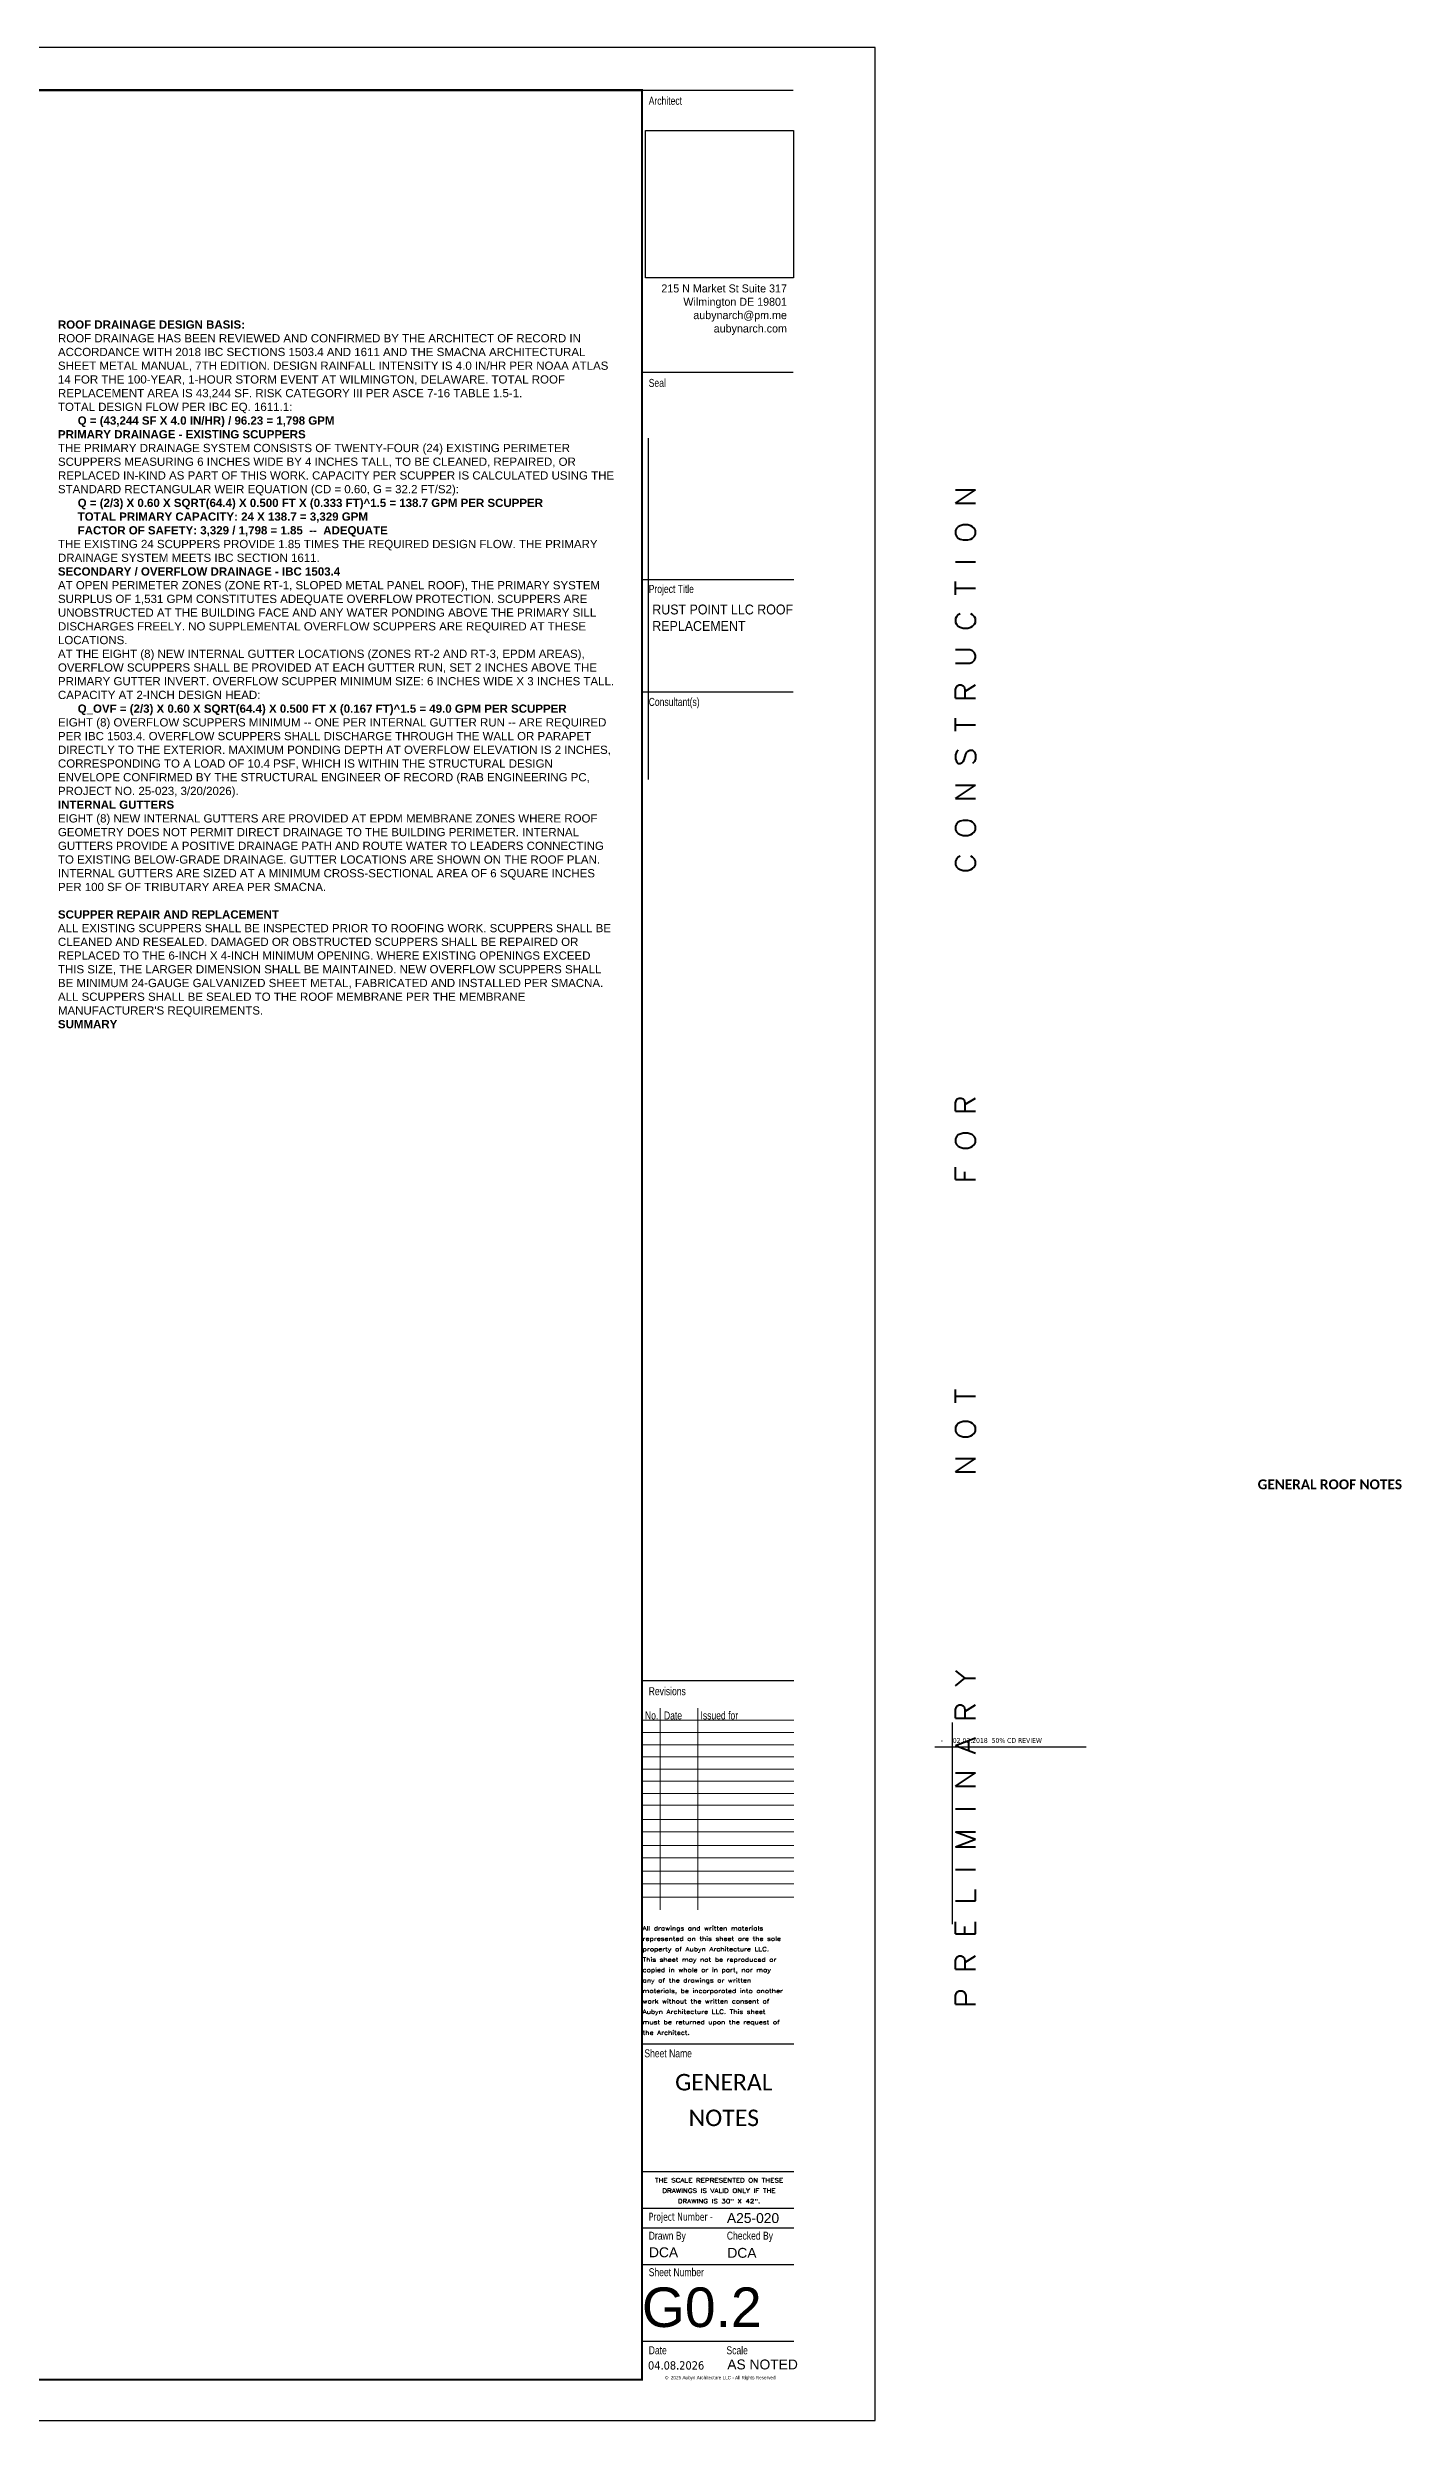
# Paper-space layout 'G0.2' of a CAD drawing. Header units: inches. Extents: x -16 to 112, y -9 to 24.
# Drawn here: x 24.7 to 41.83, y -6.31 to 23.69 of the extents above; entities that cross this region are included whole.
import ezdxf
from ezdxf.enums import TextEntityAlignment as Align

# ---------------------------------------------------------------- set-up
doc = ezdxf.new("R2010")
doc.units = ezdxf.units.IN
doc.layers.get('Defpoints').update_dxf_attribs({"color": 254})
for name, color, linetype, lineweight in [('G-ANNO-TTLB', 8, 'Continuous', 25), ('TITLE-ANNO-TEXT', 7, 'Continuous', 25), ('TITLE-ANNO-TTLB', 7, 'Continuous', 25)]:
    doc.layers.add(name, color=color, linetype=linetype, lineweight=lineweight)
for name, color, linetype in [('LOGO-IMAGE', 7, 'Continuous'), ('TITLE-ANNO-16', 7, 'Continuous'), ('TITLE-LOGO-IMAGE', 7, 'Continuous')]:
    doc.layers.add(name, color=color, linetype=linetype)
doc.styles.add('arial', font='arial.ttf', dxfattribs={"width": 0.9})
doc.styles.add('BOLD', font='bold.shx', dxfattribs={"width": 0.8})
doc.styles.add('PDF Calibri', font='calibri.ttf')
doc.styles.add('ROMANS', font='romans.shx', dxfattribs={"width": 1.1})
doc.styles.add('style1', font='block.shx')
picture_1 = doc.add_image_def('image1.jpg', size_in_pixel=(950, 945))

# ---------------------------------------------------------------- blocks, each defined once
blk = doc.blocks.new('TITLE')
at = {"layer": 'LOGO-IMAGE', "color": 7, "style": 'arial'}
for p in [(34.059, 5.771), (34.059, 5.293), (34.059, 4.815), (33.391, 0.933)]:
    blk.add_attdef('XX', text='', height=0.125, dxfattribs=at).set_placement(p, align=Align.MIDDLE)
at = {"layer": 'LOGO-IMAGE', "style": 'arial'}
for p in [(33.437, 3.461), (33.437, 3.099), (33.437, 2.737)]:
    blk.add_attdef('XXXX', text='', height=0.208, dxfattribs=at).set_placement(p, align=Align.MIDDLE)
at = {"layer": 'LOGO-IMAGE', "style": 'BOLD'}
blk.add_attdef('XX', text='', height=0.583, dxfattribs=at).set_placement((33.437, 1.512), align=Align.MIDDLE_CENTER)
blk = doc.blocks.new('TITLE SHEET A00')
at = {"layer": 'Defpoints'}
blk.add_line((-2.868, 25.061), (-2.868, 20.746), dxfattribs=at)
for points in [[(-42, 0), (0, 0), (0, 30), (-42, 30)], [(-40.962, 0.516), (-2.948, 0.516), (-2.948, 29.46), (-40.962, 29.46)]]:
    blk.add_lwpolyline(points, close=True, dxfattribs=at)
at = {"layer": 'TITLE-ANNO-TEXT', "lineweight": 0}
for points in [[(-2.719, 9.005), (-2.719, 6.457)], [(-2.243, 9.005), (-2.243, 6.457)], [(-2.941, 8.855), (-1.028, 8.855)], [(-2.941, 8.698), (-1.028, 8.698)], [(-2.941, 8.541), (-1.028, 8.541)], [(-2.941, 8.391), (-1.028, 8.391)], [(-2.941, 8.234), (-1.028, 8.234)], [(-2.941, 8.084), (-1.028, 8.084)], [(-2.941, 7.927), (-1.028, 7.927)], [(-2.941, 7.778), (-1.028, 7.778)], [(-2.941, 7.599), (-1.028, 7.599)], [(-2.941, 7.442), (-1.028, 7.442)], [(-2.941, 7.271), (-1.028, 7.271)], [(-2.941, 7.114), (-1.028, 7.114)], [(-2.941, 6.943), (-1.028, 6.943)], [(-2.941, 6.786), (-1.028, 6.786)], [(-2.941, 6.614), (-1.028, 6.614)]]:
    blk.add_lwpolyline(points, dxfattribs=at)
at = {"layer": 'TITLE-ANNO-TTLB', "linetype": 'Continuous'}
for points in [[(-2.948, 29.46), (-1.035, 29.46)], [(-2.948, 25.893), (-1.035, 25.893)], [(-2.941, 23.274), (-1.028, 23.274)], [(-2.948, 21.854), (-1.035, 21.854)], [(-2.941, 9.354), (-1.028, 9.354)], [(-2.941, 4.762), (-1.028, 4.762)], [(-2.941, 3.149), (-1.028, 3.149)], [(-2.941, 2.686), (-1.028, 2.686)], [(-2.941, 2.436), (-1.028, 2.436)], [(-2.941, 1.972), (-1.028, 1.972)], [(-2.941, 1.002), (-1.028, 1.002)]]:
    blk.add_lwpolyline(points, dxfattribs=at)
at = {"layer": 'TITLE-ANNO-TEXT', "attachment_point": 1}
for s, insert, char_height, width, style in [('\\pxqr;{\\fCentury Gothic|b0|i0|c0|p34;215 N Market St Suite 317\\PWilmington DE 19801\\Paubynarch@pm.me\\Paubynarch.com}', (-3.248, 27.004), 0.10125, 2.1335, 'style1'), ('\\pxsm1.5;{\\W1.25;All drawings and written materials represented on this sheet are the sole property of Aubyn Architecture LLC. This sheet may not be reproduced or copied in whole or in part, nor may any of the drawings or written materials, be incorporated into another work without the written consent of Aubyn Architecture LLC. This sheet must be returned upon the request of the Architect.}', (-2.939, 6.249), 0.052734, 1.93229, 'ROMANS'), ('\\pxsm1.5,qc;{\\W1.25;THE SCALE REPRESENTED ON THESE DRAWINGS IS VALID ONLY IF THE DRAWING IS 30" X 42".}', (-2.939, 3.063), 0.052734, 1.93229, 'ROMANS'), ('\\pxa0.83333,sm1.15,qc,tc3;{\\fArial|b0|i0|c0|p34;\\H0.66667x;©^I 2025 Aubyn Architecture LLC - All Rights Reserved}', (-2.664, 0.563), 0.0625, 1.41265, 'style1')]:
    blk.add_mtext(s, dxfattribs=dict(at, insert=insert, char_height=char_height, width=width, style=style))
at = {"layer": 'TITLE-ANNO-TTLB', "linetype": 'Continuous', "char_height": 0.10115, "attachment_point": 4, "style": 'BOLD'}
for s, insert, width in [('{\\fCentury Gothic|b0|i0|c0|p34;Architect}', (-2.862, 29.325), 0.67328), ('{\\fCentury Gothic|b0|i0|c0|p34;Seal}', (-2.862, 25.758), 0.67328), ('{\\fCentury Gothic|b0|i0|c0|p34;Project Title}', (-2.862, 23.139), 1.2484), ('{\\fCentury Gothic|b0|i0|c0|p34;Consultant(s)}', (-2.862, 21.711), 0.67328), ('{\\fCentury Gothic|b0|i0|c0|p34;Revisions}', (-2.862, 9.219), 0.67328), ('{\\fCentury Gothic|b0|i0|c0|p34;No.}', (-2.909, 8.912), 0.67328), ('{\\fCentury Gothic|b0|i0|c0|p34;Date}', (-2.669, 8.912), 0.67328), ('{\\fCentury Gothic|b0|i0|c0|p34;Issued for}', (-2.207, 8.912), 0.67328), ('{\\fCentury Gothic|b0|i0|c0|p34;Sheet Name}', (-2.917, 4.641), 0.71318), ('{\\fTahoma|b0|i0|c0|p34;Project Number -}', (-2.862, 2.562), 1.08922), ('{\\fCentury Gothic|b0|i0|c0|p34;Drawn By}', (-2.862, 2.321), 0.5637), ('{\\fCentury Gothic|b0|i0|c0|p34;Checked By}', (-1.874, 2.321), 0.82524), ('{\\fCentury Gothic|b0|i0|c0|p34;Sheet Number}', (-2.862, 1.874), 1.02069), ('{\\fCentury Gothic|b0|i0|c0|p34;Date}', (-2.862, 0.887), 0.5637), ('{\\fCentury Gothic|b0|i0|c0|p34;Scale}', (-1.879, 0.887), 0.5637)]:
    blk.add_mtext(s, dxfattribs=dict(at, insert=insert, width=width))
at = {"layer": 'TITLE-LOGO-IMAGE'}
image = blk.add_image(picture_1, insert=(-2.903, 27.086), size_in_units=(1.872, 1.862), dxfattribs=at)
image.dxf.flags = 7

psp = doc.layouts.new('G0.2')

# ---------------------------------------------------------------- linework, layer by layer
at = {"layer": 'Defpoints'}
for points in [[(36.145, 2.509), (36.145, -0.038)], [(35.924, 2.203), (37.836, 2.203)]]:
    psp.add_lwpolyline(points, dxfattribs=at)
at = {"layer": 'G-ANNO-TTLB', "const_width": 0.0268}
psp.add_lwpolyline([(32.22, -5.797), (-5.795, -5.797), (-5.795, 23.147), (32.22, 23.147)], close=True, dxfattribs=at)

# ---------------------------------------------------------------- block references
at = {"layer": 'TITLE-ANNO-16'}
psp.add_blockref('TITLE SHEET A00', (35.168, -6.313), dxfattribs=at)
at = {"layer": 'TITLE-ANNO-TEXT'}
ref = psp.add_blockref('TITLE', (-0.409, -6.267), dxfattribs=at)
ref.add_attrib('XX', 'DCA', dxfattribs={"layer": 'TITLE-LOGO-IMAGE', "color": 7, "height": 0.125, "style": 'arial'}).set_placement((32.678, -4.249), align=Align.RIGHT)
ref.add_attrib('XX', 'DCA', dxfattribs={"layer": 'TITLE-LOGO-IMAGE', "color": 7, "height": 0.125, "style": 'arial'}).set_placement((33.669, -4.256), align=Align.RIGHT)
ref.add_attrib('XX', 'AS NOTED', dxfattribs={"layer": 'TITLE-LOGO-IMAGE', "color": 7, "height": 0.125, "style": 'arial'}).set_placement((34.192, -5.667), align=Align.RIGHT)
ref.add_attrib('XXXX', 'GENERAL', dxfattribs={"layer": 'TITLE-LOGO-IMAGE', "height": 0.2083, "style": 'PDF Calibri'}).set_placement((33.256, -2.036), align=Align.MIDDLE)
ref.add_attrib('XXXX', 'NOTES', dxfattribs={"layer": 'TITLE-LOGO-IMAGE', "height": 0.2083, "style": 'PDF Calibri'}).set_placement((33.256, -2.487), align=Align.MIDDLE)
ref.add_attrib('XX', 'G0.2', dxfattribs={"layer": 'TITLE-LOGO-IMAGE', "height": 0.5, "style": 'arial'}).set_placement((32.22, -4.631), align=Align.TOP_LEFT)
ref.add_attrib('XX', 'A25-020', dxfattribs={"layer": 'TITLE-LOGO-IMAGE', "color": 7, "height": 0.125, "style": 'arial'}).set_placement((33.625, -3.754), align=Align.MIDDLE)

# ---------------------------------------------------------------- texts
at = {"layer": 'TITLE-ANNO-16', "attachment_point": 7, "style": 'PDF Calibri'}
for s, insert, char_height, width in [("\\pxb0.83333,a0.33333;{\\fArial|b1|i0|c0|p34;\\H0.83333x;ROOF DRAINAGE DESIGN BASIS:\\fArial|b0|i0|c0|p34;\\P\\pb0.5,a0.5;ROOF DRAINAGE HAS BEEN REVIEWED AND CONFIRMED BY THE ARCHITECT OF RECORD IN ACCORDANCE WITH 2018 IBC SECTIONS 1503.4 AND 1611 AND THE SMACNA ARCHITECTURAL SHEET METAL MANUAL, 7TH EDITION. DESIGN RAINFALL INTENSITY IS 4.0 IN/HR PER NOAA ATLAS 14 FOR THE 100-YEAR, 1-HOUR STORM EVENT AT WILMINGTON, DELAWARE. TOTAL ROOF REPLACEMENT AREA IS 43,244 SF. RISK CATEGORY III PER ASCE 7-16 TABLE 1.5-1.\\PTOTAL DESIGN FLOW PER IBC EQ. 1611.1:\\P\\pl2,b0.25,a0.25;\\fArial|b1|i0|c0|p34;Q = (43,244 SF X 4.0 IN/HR) / 96.23 = 1,798 GPM\\fArial|b0|i0|c0|p34;\\P\\pl0,b0.83333,a0.33333;\\fArial|b1|i0|c0|p34;PRIMARY DRAINAGE - EXISTING SCUPPERS\\fArial|b0|i0|c0|p34;\\P\\pb0.5,a0.5;THE PRIMARY DRAINAGE SYSTEM CONSISTS OF TWENTY-FOUR (24) EXISTING PERIMETER SCUPPERS MEASURING 6 INCHES WIDE BY 4 INCHES TALL, TO BE CLEANED, REPAIRED, OR REPLACED IN-KIND AS PART OF THIS WORK. CAPACITY PER SCUPPER IS CALCULATED USING THE STANDARD RECTANGULAR WEIR EQUATION (CD = 0.60, G = 32.2 FT/S2):\\P\\pl2,b0.25,a0.25;\\fArial|b1|i0|c0|p34;Q = (2/3) X 0.60 X SQRT(64.4) X 0.500 FT X (0.333 FT)^ 1.5 = 138.7 GPM PER SCUPPER\\fArial|b0|i0|c0|p34;\\P\\fArial|b1|i0|c0|p34;TOTAL PRIMARY CAPACITY: 24 X 138.7 = 3,329 GPM\\fArial|b0|i0|c0|p34;\\P\\fArial|b1|i0|c0|p34;FACTOR OF SAFETY: 3,329 / 1,798 = 1.85  --  ADEQUATE\\fArial|b0|i0|c0|p34;\\P\\pl0,b0.5,a0.5;THE EXISTING 24 SCUPPERS PROVIDE 1.85 TIMES THE REQUIRED DESIGN FLOW. THE PRIMARY DRAINAGE SYSTEM MEETS IBC SECTION 1611.\\P\\pb0.83333,a0.33333;\\fArial|b1|i0|c0|p34;SECONDARY / OVERFLOW DRAINAGE - IBC 1503.4\\fArial|b0|i0|c0|p34;\\P\\pb0.5,a0.5;AT OPEN PERIMETER ZONES (ZONE RT-1, SLOPED METAL PANEL ROOF), THE PRIMARY SYSTEM SURPLUS OF 1,531 GPM CONSTITUTES ADEQUATE OVERFLOW PROTECTION. SCUPPERS ARE UNOBSTRUCTED AT THE BUILDING FACE AND ANY WATER PONDING ABOVE THE PRIMARY SILL DISCHARGES FREELY. NO SUPPLEMENTAL OVERFLOW SCUPPERS ARE REQUIRED AT THESE LOCATIONS.\\PAT THE EIGHT (8) NEW INTERNAL GUTTER LOCATIONS (ZONES RT-2 AND RT-3, EPDM AREAS), OVERFLOW SCUPPERS SHALL BE PROVIDED AT EACH GUTTER RUN, SET 2 INCHES ABOVE THE PRIMARY GUTTER INVERT. OVERFLOW SCUPPER MINIMUM SIZE: 6 INCHES WIDE X 3 INCHES TALL. CAPACITY AT 2-INCH DESIGN HEAD:\\P\\pl2,b0.25,a0.25;\\fArial|b1|i0|c0|p34;Q_OVF = (2/3) X 0.60 X SQRT(64.4) X 0.500 FT X (0.167 FT)^ 1.5 = 49.0 GPM PER SCUPPER\\fArial|b0|i0|c0|p34;\\P\\pl0,b0.5,a0.5;EIGHT (8) OVERFLOW SCUPPERS MINIMUM -- ONE PER INTERNAL GUTTER RUN -- ARE REQUIRED PER IBC 1503.4. OVERFLOW SCUPPERS SHALL DISCHARGE THROUGH THE WALL OR PARAPET DIRECTLY TO THE EXTERIOR. MAXIMUM PONDING DEPTH AT OVERFLOW ELEVATION IS 2 INCHES, CORRESPONDING TO A LOAD OF 10.4 PSF, WHICH IS WITHIN THE STRUCTURAL DESIGN ENVELOPE CONFIRMED BY THE STRUCTURAL ENGINEER OF RECORD (RAB ENGINEERING PC, PROJECT NO. 25-023, 3/20/2026).\\P\\pb0.83333,a0.33333;\\fArial|b1|i0|c0|p34;INTERNAL GUTTERS\\fArial|b0|i0|c0|p34;\\P\\pb0.5,a0.5;EIGHT (8) NEW INTERNAL GUTTERS ARE PROVIDED AT EPDM MEMBRANE ZONES WHERE ROOF GEOMETRY DOES NOT PERMIT DIRECT DRAINAGE TO THE BUILDING PERIMETER. INTERNAL GUTTERS PROVIDE A POSITIVE DRAINAGE PATH AND ROUTE WATER TO LEADERS CONNECTING TO EXISTING BELOW-GRADE DRAINAGE. GUTTER LOCATIONS ARE SHOWN ON THE ROOF PLAN. INTERNAL GUTTERS ARE SIZED AT A MINIMUM CROSS-SECTIONAL AREA OF 6 SQUARE INCHES PER 100 SF OF TRIBUTARY AREA PER SMACNA.\\P\\pb0.25,a0.25;\\P\\pb0.83333,a0.33333;\\fArial|b1|i0|c0|p34;SCUPPER REPAIR AND REPLACEMENT\\fArial|b0|i0|c0|p34;\\P\\pb0.5,a0.5;ALL EXISTING SCUPPERS SHALL BE INSPECTED PRIOR TO ROOFING WORK. SCUPPERS SHALL BE CLEANED AND RESEALED. DAMAGED OR OBSTRUCTED SCUPPERS SHALL BE REPAIRED OR REPLACED TO THE 6-INCH X 4-INCH MINIMUM OPENING. WHERE EXISTING OPENINGS EXCEED THIS SIZE, THE LARGER DIMENSION SHALL BE MAINTAINED. NEW OVERFLOW SCUPPERS SHALL BE MINIMUM 24-GAUGE GALVANIZED SHEET METAL, FABRICATED AND INSTALLED PER SMACNA. ALL SCUPPERS SHALL BE SEALED TO THE ROOF MEMBRANE PER THE MEMBRANE MANUFACTURER'S REQUIREMENTS.\\P\\pb0.83333,a0.33333;\\fArial|b1|i0|c0|p34;SUMMARY}", (24.836, 11.286), 0.124837, 7.05026), ('\\pxi-3,l3,t3;{\\fCalibri|b1|i0|c0|p34;GENERAL ROOF NOTES}', (40.006, 5.458), 0.12484, 1.87837)]:
    psp.add_mtext(s, dxfattribs=dict(at, insert=insert, char_height=char_height, width=width))
at = {"layer": 'TITLE-ANNO-TEXT', "linetype": 'Continuous', "style": 'ROMANS', "width": 1.1}
psp.add_text('P R E L I M I N A R Y          N O T            F O R             C O N S T R U C T I O N', height=0.25398, rotation=90, dxfattribs=at).set_placement((36.438, 8.523), align=Align.CENTER)
at = {"layer": 'TITLE-ANNO-TEXT', "attachment_point": 1}
for s, insert, char_height, width, style in [('\\pxql;RUST POINT LLC ROOF REPLACEMENT', (32.351, 16.644), 0.125, 1.91432, 'arial'), ('{\\fTahoma|b0|i0|c0|p15;-     02.03.2018  50% CD REVIEW}', (36, 2.315), 0.0625, 1.87189, 'style1'), ('{\\fTahoma|b0|i0|c0|p34;04.08.2026}', (32.297, -5.564), 0.10523, 0.76625, 'style1')]:
    psp.add_mtext(s, dxfattribs=dict(at, insert=insert, char_height=char_height, width=width, style=style))

doc.saveas('drawing.dxf')
